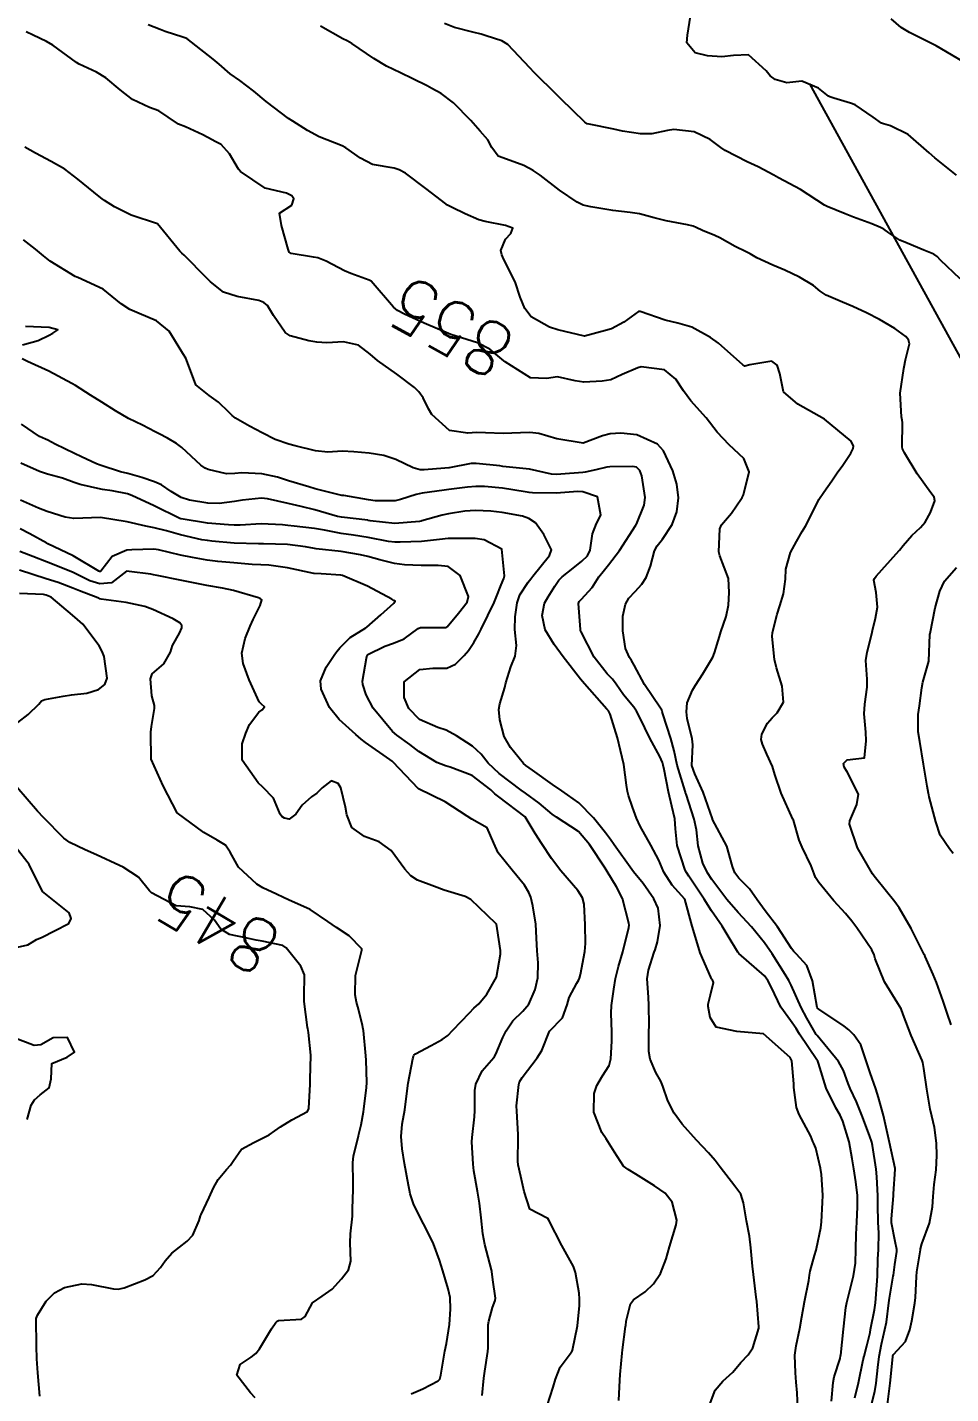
# Model space of a CAD drawing. Header units: metres. Extents: x 307586 to 320046, y 7427249 to 7434250.
# Drawn here: x 319528.7 to 319597.7, y 7427391.6 to 7427493.8 of the extents above; entities that cross this region are included whole.
import ezdxf
from ezdxf.enums import TextEntityAlignment as Align

# ---------------------------------------------------------------- set-up
doc = ezdxf.new("R2010")
doc.units = ezdxf.units.M
doc.header["$MEASUREMENT"] = 0
for name, color, linetype in [('Cotas', 45, 'Continuous'), ('Curvas de Nivel 1m', 11, 'Continuous'), ('Curvas de Nivel 5m', 15, 'Continuous'), ('Vias Secundárias', 230, 'Continuous')]:
    doc.layers.add(name, color=color, linetype=linetype)
doc.styles.add('Style-STANDARD', font='STANDARD.shx')

msp = doc.modelspace()

# ---------------------------------------------------------------- linework, layer by layer
at = {"layer": 'Curvas de Nivel 1m', "flags": 128}
for points, elevation in [([(319592.94, 7427390.8), (319593.13, 7427392.39), (319593.16, 7427392.61), (319593.34, 7427394.39), (319593.35, 7427394.43), (319593.39, 7427394.54), (319594.28, 7427395.51), (319594.62, 7427396.38), (319594.75, 7427397.05), (319594.98, 7427398.37), (319595.02, 7427398.8), (319595.1, 7427400.37), (319595.13, 7427400.71), (319595.4, 7427402.37), (319595.41, 7427402.45), (319595.5, 7427402.8), (319596.07, 7427404.36), (319596.3, 7427405.59), (319596.34, 7427406.36), (319596.43, 7427407.24), (319596.58, 7427408.35), (319596.63, 7427409.41), (319596.6, 7427410.35), (319596.46, 7427411.5), (319596.26, 7427412.36), (319596.14, 7427412.88), (319595.89, 7427414.37), (319595.66, 7427415.91), (319595.57, 7427416.37), (319595.52, 7427416.52), (319594.71, 7427418.38), (319594.11, 7427419.97), (319593.95, 7427420.39), (319593.71, 7427420.78), (319592.72, 7427422.4), (319592.03, 7427424.12), (319591.94, 7427424.41), (319591.76, 7427424.79), (319590.64, 7427426.43), (319590.28, 7427426.93), (319589.79, 7427427.52), (319588.92, 7427428.45), (319587.82, 7427429.82), (319587.57, 7427430.21), (319587.46, 7427430.47), (319587.23, 7427431.07), (319586.56, 7427432.48), (319586.35, 7427432.98), (319585.91, 7427434.49), (319585.87, 7427434.57), (319584.99, 7427436.5), (319584.51, 7427437.91), (319584.34, 7427438.51), (319583.93, 7427439.41), (319583.59, 7427440.17), (319583.51, 7427440.52), (319583.54, 7427440.92), (319583.96, 7427441.73), (319584.32, 7427442.15), (319584.7, 7427442.5), (319585.16, 7427443.32), (319585.08, 7427444.5), (319584.64, 7427445.88), (319584.49, 7427446.51), (319584.32, 7427448.22), (319584.34, 7427448.51), (319584.69, 7427449.88), (319584.89, 7427450.5), (319585.17, 7427451.4), (319585.32, 7427452.5), (319585.35, 7427453.25), (319585.69, 7427454.49), (319585.84, 7427454.77), (319586.13, 7427455.31), (319586.56, 7427456.06), (319586.82, 7427456.48), (319587.49, 7427457.8), (319587.82, 7427458.47), (319588.17, 7427459.01), (319588.78, 7427459.85), (319589.18, 7427460.45), (319589.61, 7427461.03), (319590.21, 7427461.92), (319590.37, 7427462.27), (319590.39, 7427462.44), (319590.22, 7427462.83), (319588.23, 7427464.46), (319586.25, 7427465.58), (319585.18, 7427466.5), (319584.9, 7427467.88), (319584.7, 7427468.51), (319584.29, 7427468.81), (319582.65, 7427468.53), (319582.28, 7427468.44), (319582.13, 7427468.54), (319580.3, 7427470.14), (319579.72, 7427470.57), (319578.31, 7427471.34), (319577.27, 7427471.65), (319576.32, 7427471.88), (319574.45, 7427472.51), (319574.33, 7427472.52), (319573.24, 7427471.72), (319572.31, 7427471.22), (319571.87, 7427471.11), (319570.3, 7427470.68), (319568.31, 7427471.14), (319567.69, 7427471.34), (319566.32, 7427472.12), (319565.83, 7427472.74), (319565.5, 7427473.58), (319565.12, 7427474.74), (319564.37, 7427476.21), (319564.19, 7427476.57), (319564.13, 7427476.75), (319564.05, 7427477.08), (319564.39, 7427477.92), (319564.79, 7427478.36), (319564.95, 7427478.74), (319564.4, 7427478.94), (319562.87, 7427479.24), (319562.41, 7427479.37), (319561.38, 7427479.83), (319560.42, 7427480.29), (319560.07, 7427480.46), (319559.62, 7427480.81), (319558.44, 7427481.72), (319556.93, 7427482.85), (319556.46, 7427483.12), (319556.08, 7427483.23), (319554.46, 7427483.51), (319553.56, 7427483.98), (319552.47, 7427484.76), (319552.19, 7427484.9), (319550.48, 7427485.57), (319549.59, 7427486.04), (319548.49, 7427486.75), (319548.19, 7427486.95), (319546.51, 7427488.23), (319545.59, 7427488.98), (319544.53, 7427489.78), (319543.83, 7427490.29), (319542.99, 7427491.01), (319542.55, 7427491.39), (319540.94, 7427492.66), (319540.57, 7427492.92), (319540.28, 7427493.04), (319538.97, 7427493.46), (319538.58, 7427493.61), (319537.7, 7427493.96)], 856), ([(319598.36, 7427474.96), (319596.91, 7427476.36), (319596.65, 7427476.63), (319596.39, 7427476.8), (319595.66, 7427477.11), (319594.4, 7427477.62), (319593.85, 7427477.85), (319593.03, 7427478.41), (319592.66, 7427478.67), (319592.41, 7427478.81), (319591.77, 7427479.07), (319590.41, 7427479.56), (319589.78, 7427479.81), (319588.42, 7427480.36), (319588.23, 7427480.47), (319586.44, 7427481.65), (319584.79, 7427482.51), (319584.45, 7427482.7), (319583.27, 7427483.34), (319582.46, 7427483.7), (319580.8, 7427484.56), (319580.48, 7427484.78), (319579.68, 7427485.37), (319578.49, 7427485.96), (319576.98, 7427486.12), (319576.49, 7427486.05), (319575.32, 7427485.79), (319574.49, 7427485.79), (319573.14, 7427486.01), (319572.5, 7427486.14), (319570.64, 7427486.53), (319570.49, 7427486.56), (319570.41, 7427486.6), (319570.32, 7427486.68), (319568.52, 7427488.42), (319568.22, 7427488.71), (319566.54, 7427490.39), (319566.22, 7427490.73), (319564.57, 7427492.48), (319564.13, 7427492.76), (319562.94, 7427493.14), (319562.58, 7427493.25), (319561.95, 7427493.41), (319560.58, 7427493.74), (319559.84, 7427494.06)], 858), ([(319598.1, 7427482.71), (319596.47, 7427484), (319596.05, 7427484.37), (319594.49, 7427485.76), (319593.16, 7427486.41), (319592.63, 7427486.54), (319592.5, 7427486.59), (319591.88, 7427487.05), (319590.52, 7427487.96), (319590.18, 7427488.1), (319588.93, 7427488.46), (319588.62, 7427488.56), (319588.52, 7427488.61), (319587.79, 7427489.22), (319586.54, 7427489.73), (319585.42, 7427489.61), (319584.54, 7427489.86), (319584.18, 7427490.15), (319583.87, 7427490.52), (319582.56, 7427491.71), (319581.44, 7427491.67), (319580.56, 7427491.55), (319579.49, 7427491.64), (319578.56, 7427491.87), (319577.94, 7427492.6), (319577.99, 7427493.18), (319578.21, 7427494.59)], 859), ([(319597.69, 7427419.18), (319597.41, 7427420.05), (319597.31, 7427420.35), (319597.11, 7427420.95), (319596.59, 7427422.36), (319596.34, 7427422.96), (319595.75, 7427424.29), (319595.72, 7427424.37), (319595.69, 7427424.44), (319594.71, 7427426.38), (319593.8, 7427427.94), (319593.48, 7427428.39), (319592.05, 7427430.17), (319591.87, 7427430.41), (319591.82, 7427430.48), (319590.7, 7427432.43), (319590.11, 7427434.2), (319590.12, 7427434.44), (319590.66, 7427435.66), (319590.77, 7427436.43), (319589.92, 7427438.1), (319589.71, 7427438.44), (319589.65, 7427438.72), (319589.93, 7427439.01), (319591.21, 7427439.15), (319591.34, 7427440.43), (319591.31, 7427441.06), (319591.2, 7427442.43), (319591.24, 7427443.17), (319591.43, 7427444.43), (319591.41, 7427445.02), (319591.33, 7427446.43), (319591.42, 7427447.04), (319591.76, 7427448.42), (319591.81, 7427448.66), (319592.05, 7427449.6), (319592.18, 7427450.42), (319592.08, 7427451.5), (319591.93, 7427452.42), (319591.96, 7427452.56), (319592.1, 7427452.74), (319593.58, 7427454.4), (319593.83, 7427454.68), (319594.12, 7427455.03), (319594.76, 7427455.76), (319595.41, 7427456.38), (319595.75, 7427456.77), (319596.15, 7427457.5), (319596.47, 7427458.37), (319596.42, 7427458.63), (319596.17, 7427458.96), (319595.15, 7427460.38), (319594.21, 7427461.94), (319594.06, 7427462.24), (319594.04, 7427462.39), (319594.05, 7427464.21), (319594.03, 7427464.39), (319593.99, 7427464.64), (319593.89, 7427466.4), (319594.15, 7427468.26), (319594.18, 7427468.39), (319594.29, 7427468.9), (319594.58, 7427470.1), (319594.51, 7427470.39), (319594.31, 7427470.66), (319593.48, 7427471.24), (319592.33, 7427471.93), (319591.38, 7427472.43), (319590.34, 7427472.88), (319589.58, 7427473.21), (319588.35, 7427473.74), (319587.91, 7427474.03), (319587.4, 7427474.47), (319586.36, 7427475.09), (319585.27, 7427475.6), (319584.37, 7427475.97), (319583.18, 7427476.53), (319582.68, 7427476.83), (319582.39, 7427476.97), (319581.56, 7427477.38), (319580.4, 7427478.03), (319580.04, 7427478.21), (319579.11, 7427478.58), (319578.63, 7427478.81), (319578.41, 7427478.91), (319578, 7427479), (319576.41, 7427479.3), (319575.51, 7427479.53), (319574.41, 7427479.82), (319573.71, 7427479.93), (319572.42, 7427480.08), (319570.76, 7427480.34), (319570.42, 7427480.41), (319570.21, 7427480.48), (319569.76, 7427480.69), (319568.44, 7427481.58), (319566.99, 7427482.72), (319566.46, 7427483.07), (319565.77, 7427483.43), (319564.46, 7427483.91), (319563.85, 7427484.14), (319563.37, 7427484.77), (319563.07, 7427485.36), (319562.49, 7427486.01), (319561.8, 7427486.79), (319560.51, 7427488.13), (319559.58, 7427488.81), (319558.89, 7427489.19), (319558.53, 7427489.38), (319557.47, 7427489.91), (319556.54, 7427490.35), (319555.5, 7427490.86), (319554.55, 7427491.43), (319552.91, 7427492.55), (319552.57, 7427492.76), (319552.25, 7427492.9), (319550.58, 7427493.84)], 857), ([(319590.49, 7427391.29), (319590.77, 7427392.42), (319591.13, 7427394.15), (319591.19, 7427394.41), (319591.4, 7427395.19), (319591.64, 7427396.18), (319591.68, 7427396.41), (319591.97, 7427397.87), (319592.04, 7427398.4), (319592.14, 7427399.72), (319592.18, 7427400.4), (319592.22, 7427401.66), (319592.26, 7427402.4), (319592.28, 7427403.63), (319592.24, 7427404.4), (319592.21, 7427405.72), (319592.21, 7427406.4), (319592.15, 7427407.81), (319592.1, 7427408.4), (319591.82, 7427410.17), (319591.76, 7427410.41), (319591.59, 7427410.9), (319591.03, 7427412.42), (319590.63, 7427413.43), (319590.15, 7427414.43), (319589.99, 7427414.79), (319589.65, 7427415.78), (319589.28, 7427416.44), (319587.68, 7427418.38), (319587.62, 7427418.46), (319586.9, 7427419.68), (319586.49, 7427420.48), (319585.73, 7427422.15), (319585.56, 7427422.49), (319585.28, 7427422.96), (319584.31, 7427424.5), (319583.76, 7427425.31), (319582.78, 7427426.52), (319581.79, 7427427.58), (319580.94, 7427428.55), (319579.82, 7427430.04), (319579.48, 7427430.56), (319579.13, 7427431.27), (319578.78, 7427432.57), (319578.67, 7427433.77), (319578.5, 7427434.57), (319577.89, 7427436.43), (319577.85, 7427436.54), (319577.84, 7427436.58), (319577.82, 7427436.65), (319577.23, 7427438.59), (319577.01, 7427439.67), (319576.76, 7427440.6), (319576.14, 7427442.44), (319576.11, 7427442.61), (319576.08, 7427442.72), (319575.98, 7427442.87), (319574.78, 7427444.62), (319574.01, 7427446.07), (319573.8, 7427446.42), (319573.65, 7427446.64), (319573.36, 7427447.31), (319573.15, 7427448.64), (319573.16, 7427449.75), (319573.37, 7427450.64), (319573.62, 7427451.08), (319574.08, 7427451.58), (319574.58, 7427452.13), (319574.9, 7427452.62), (319575.23, 7427453.49), (319575.52, 7427454.62), (319575.73, 7427455), (319576.12, 7427455.49), (319576.85, 7427456.6), (319577.19, 7427457.55), (319577.31, 7427458.59), (319577.2, 7427459.62), (319576.91, 7427460.6), (319576.21, 7427462.11), (319575.74, 7427462.61), (319574.22, 7427463.3), (319573, 7427463.43), (319572.22, 7427463.36), (319571.65, 7427463.23), (319570.21, 7427462.68), (319568.22, 7427462.99), (319566.89, 7427463.39), (319566.22, 7427463.47), (319565.52, 7427463.44), (319564.22, 7427463.39), (319562.9, 7427463.45), (319562.22, 7427463.48), (319561.58, 7427463.43), (319560.22, 7427463.63), (319558.89, 7427464.81), (319558.65, 7427465.23), (319558.25, 7427466.07), (319557.93, 7427466.51), (319557.6, 7427466.84), (319556.27, 7427467.84), (319554.84, 7427468.86), (319554.29, 7427469.32), (319553.4, 7427469.99), (319552.3, 7427470.25), (319551.04, 7427470.17), (319550.3, 7427470.23), (319549.7, 7427470.33), (319548.3, 7427470.69), (319547.92, 7427470.95), (319547.05, 7427472.23), (319546.61, 7427472.97), (319546.34, 7427473.2), (319545.97, 7427473.34), (319544.34, 7427473.63), (319543.31, 7427473.97), (319542.35, 7427474.73), (319542.08, 7427475.02), (319540.37, 7427476.72), (319540.21, 7427476.88), (319540.05, 7427477.04), (319538.4, 7427479.07), (319536.41, 7427479.72), (319535.17, 7427480.35), (319534.42, 7427480.82), (319534.25, 7427480.94), (319534.04, 7427481.12), (319532.44, 7427482.42), (319531.47, 7427483.15), (319530.45, 7427483.74), (319529.28, 7427484.36), (319528.47, 7427484.81)], 854), ([(319588.75, 7427391.05), (319588.87, 7427392.45), (319588.96, 7427392.86), (319589.39, 7427394.25), (319589.43, 7427394.44), (319589.44, 7427394.48), (319589.66, 7427396.44), (319589.82, 7427398.06), (319589.89, 7427398.43), (319590.05, 7427399.03), (319590.4, 7427400.43), (319590.54, 7427401.36), (319590.57, 7427402.42), (319590.61, 7427403.53), (319590.65, 7427404.42), (319590.7, 7427405.59), (319590.69, 7427406.42), (319590.58, 7427407.45), (319590.43, 7427408.43), (319590.31, 7427409.17), (319590.07, 7427410.43), (319589.61, 7427411.99), (319589.4, 7427412.44), (319589.09, 7427412.97), (319588.35, 7427414.45), (319587.79, 7427416.32), (319587.74, 7427416.46), (319587.65, 7427416.58), (319586.37, 7427418.48), (319586.11, 7427418.9), (319585.69, 7427419.51), (319584.98, 7427420.5), (319584.26, 7427421.97), (319584, 7427422.51), (319583.74, 7427422.86), (319581.84, 7427424.53), (319581.75, 7427424.62), (319581.04, 7427425.82), (319580.58, 7427426.55), (319579.79, 7427427.7), (319579.24, 7427428.57), (319578.09, 7427430.31), (319577.91, 7427430.58), (319577.83, 7427430.74), (319577.22, 7427432.59), (319577.1, 7427433.83), (319577.05, 7427434.59), (319576.82, 7427435.53), (319576.57, 7427436.6), (319576.24, 7427438.28), (319576.17, 7427438.61), (319576.12, 7427438.8), (319575.93, 7427439.25), (319575.19, 7427440.62), (319574.43, 7427442.16), (319574.19, 7427442.63), (319573.98, 7427442.94), (319573.21, 7427443.87), (319572.66, 7427444.65), (319572.38, 7427445.04), (319572, 7427445.44), (319571.02, 7427446.67), (319570.04, 7427448.57), (319570, 7427448.68), (319569.99, 7427448.74), (319569.84, 7427450.68), (319569.9, 7427450.84), (319570.07, 7427451.02), (319570.86, 7427451.89), (319571.37, 7427452.67), (319571.68, 7427453.08), (319572.1, 7427453.57), (319572.91, 7427454.65), (319574.13, 7427456.55), (319574.16, 7427456.6), (319574.18, 7427456.63), (319574.75, 7427458.03), (319574.82, 7427458.62), (319574.59, 7427460.22), (319574.44, 7427460.63), (319574.19, 7427460.88), (319573.88, 7427460.94), (319572.19, 7427460.91), (319571.97, 7427460.88), (319571.14, 7427460.67), (319570.35, 7427460.51), (319570.18, 7427460.49), (319568.53, 7427460.35), (319568.18, 7427460.33), (319567.83, 7427460.35), (319566.18, 7427460.73), (319564.19, 7427460.94), (319563.97, 7427460.97), (319562.19, 7427461.16), (319561.82, 7427461.15), (319560.18, 7427460.83), (319560.16, 7427460.83), (319559.87, 7427460.8), (319558.31, 7427460.69), (319558.18, 7427460.68), (319558.02, 7427460.67), (319557.49, 7427460.83), (319556.19, 7427461.45), (319555.3, 7427461.75), (319554.2, 7427461.92), (319553.06, 7427462.03), (319552.2, 7427462.07), (319551.11, 7427462), (319550.2, 7427462.09), (319548.68, 7427462.47), (319548.21, 7427462.6), (319547.19, 7427462.96), (319546.22, 7427463.45), (319545.26, 7427463.94), (319544.23, 7427464.55), (319543.98, 7427464.74), (319543.72, 7427465), (319542.96, 7427465.73), (319542.25, 7427466.25), (319541.26, 7427467.03), (319540.62, 7427468.7), (319540.5, 7427469.04), (319540.29, 7427469.39), (319539.65, 7427470.41), (319539.26, 7427471.06), (319538.31, 7427471.82), (319537.03, 7427472.38), (319536.33, 7427472.68), (319535.68, 7427473.1), (319534.34, 7427474.18), (319532.43, 7427475.06), (319532.35, 7427475.09), (319532.23, 7427475.14), (319530.36, 7427476.28), (319529.87, 7427476.67), (319529.28, 7427477.18), (319528.38, 7427477.88)], 853), ([(319528.29, 7427470.02), (319529.48, 7427470.36), (319530.3, 7427470.76), (319530.57, 7427470.89), (319530.93, 7427471.15), (319530.3, 7427471.31), (319528.52, 7427471.4)], 852), ([(319586.24, 7427390.48), (319586.18, 7427391.66), (319586.11, 7427392.48), (319586.06, 7427393.16), (319586.01, 7427394.48), (319586.11, 7427395.18), (319586.39, 7427396.48), (319586.54, 7427397.36), (319586.73, 7427398.47), (319587.06, 7427400.06), (319587.12, 7427400.47), (319587.17, 7427400.76), (319587.48, 7427401.93), (319587.6, 7427402.35), (319587.63, 7427402.46), (319587.95, 7427404.02), (319588, 7427404.46), (319588.08, 7427405.9), (319588.1, 7427406.45), (319588.01, 7427408), (319587.94, 7427408.46), (319587.58, 7427409.96), (319587.44, 7427410.32), (319587.36, 7427410.46), (319587.2, 7427410.85), (319586.34, 7427412.48), (319586.14, 7427413), (319585.95, 7427414.49), (319585.93, 7427414.78), (319585.78, 7427416.49), (319585.66, 7427416.75), (319583.68, 7427418.51), (319581.68, 7427418.68), (319580.14, 7427419), (319579.69, 7427419.73), (319579.55, 7427420.56), (319579.54, 7427420.73), (319579.72, 7427421.42), (319579.93, 7427422.36), (319579.85, 7427422.56), (319579.8, 7427422.63), (319579.73, 7427422.75), (319578.95, 7427424.57), (319578.58, 7427425.75), (319578.35, 7427426.57), (319577.8, 7427428.58), (319576.84, 7427429.62), (319576.23, 7427430.6), (319575.84, 7427431.5), (319575.26, 7427432.62), (319574.45, 7427434.05), (319574.18, 7427434.63), (319573.88, 7427435.47), (319573.59, 7427436.33), (319573.5, 7427436.64), (319573.44, 7427437.1), (319573.23, 7427438.64), (319572.99, 7427439.7), (319572.76, 7427440.65), (319572.21, 7427442.42), (319572.08, 7427442.66), (319572.03, 7427442.72), (319571.97, 7427442.79), (319570.3, 7427444.68), (319570, 7427445.04), (319568.71, 7427446.69), (319568.03, 7427447.62), (319567.36, 7427448.71), (319567.13, 7427449.79), (319567.32, 7427450.71), (319567.59, 7427451.19), (319568.08, 7427451.99), (319568.37, 7427452.42), (319568.63, 7427452.69), (319569.44, 7427453.34), (319570.1, 7427453.86), (319570.53, 7427454.26), (319570.73, 7427454.67), (319570.9, 7427455.9), (319571.19, 7427456.67), (319571.51, 7427457.3), (319571.28, 7427458.67), (319570.17, 7427459.04), (319569.8, 7427459.05), (319568.17, 7427458.94), (319566.4, 7427458.96), (319566.17, 7427458.98), (319565.87, 7427459.03), (319564.17, 7427459.3), (319562.83, 7427459.43), (319562.17, 7427459.44), (319561.56, 7427459.39), (319560.17, 7427459.21), (319559.8, 7427459.17), (319558.16, 7427458.93), (319557.72, 7427458.83), (319556.55, 7427458.45), (319556.16, 7427458.37), (319554.65, 7427458.37), (319554.16, 7427458.43), (319552.31, 7427458.75), (319552.16, 7427458.77), (319551.56, 7427458.91), (319550.17, 7427459.27), (319549.7, 7427459.4), (319548.17, 7427459.87), (319547.35, 7427460.13), (319546.18, 7427460.39), (319544.7, 7427460.46), (319544.18, 7427460.4), (319543.54, 7427460.37), (319542.18, 7427460.7), (319541.96, 7427460.8), (319541.63, 7427461.03), (319540.2, 7427462.34), (319539.8, 7427462.64), (319539.14, 7427463.06), (319538.51, 7427463.37), (319538.21, 7427463.52), (319537.28, 7427464.02), (319536.22, 7427464.52), (319535.24, 7427465.1), (319534.24, 7427465.73), (319533.39, 7427466.27), (319532.25, 7427466.99), (319531.99, 7427467.14), (319530.27, 7427468.05), (319528.68, 7427468.78), (319528.28, 7427468.97)], 852), ([(319579.56, 7427390.56), (319580.05, 7427391.87), (319580.63, 7427392.54), (319581.38, 7427393.22), (319581.98, 7427393.94), (319582.53, 7427394.52), (319582.88, 7427395.04), (319583.32, 7427396.51), (319583.32, 7427396.6), (319583.17, 7427398.51), (319583.13, 7427398.82), (319582.93, 7427400.52), (319582.86, 7427401.13), (319582.73, 7427402.52), (319582.63, 7427403.39), (319582.41, 7427404.52), (319582.17, 7427405.88), (319581.98, 7427406.53), (319581.54, 7427407.13), (319580.44, 7427408.55), (319580.07, 7427409.05), (319579.57, 7427409.62), (319578.67, 7427410.57), (319577.6, 7427411.75), (319576.99, 7427412.59), (319576.52, 7427413.5), (319576.14, 7427414.6), (319576, 7427414.97), (319575.64, 7427415.61), (319575.2, 7427416.61), (319575.1, 7427417.18), (319575.11, 7427418.62), (319575.12, 7427419.19), (319575.11, 7427420.62), (319575.07, 7427421.26), (319574.99, 7427422.62), (319575.09, 7427423.27), (319575.51, 7427424.61), (319575.57, 7427424.79), (319575.76, 7427425.39), (319575.96, 7427426.61), (319575.79, 7427427.91), (319575.49, 7427428.61), (319574.68, 7427429.76), (319573.97, 7427430.63), (319573.83, 7427430.81), (319572.52, 7427432.65), (319572.25, 7427433.04), (319571.86, 7427433.54), (319570.97, 7427434.67), (319569.88, 7427435.78), (319568.6, 7427436.69), (319567.9, 7427437.16), (319566.42, 7427438.22), (319565.92, 7427438.57), (319565.73, 7427438.73), (319564.77, 7427439.91), (319564.3, 7427440.75), (319563.96, 7427441.98), (319563.89, 7427442.75), (319563.98, 7427443.19), (319564.34, 7427444.4), (319564.42, 7427444.75), (319564.79, 7427445.96), (319565.12, 7427446.74), (319565.22, 7427447.54), (319565.09, 7427448.74), (319565.11, 7427449.69), (319565.26, 7427450.74), (319565.47, 7427451.34), (319566.09, 7427452.27), (319566.29, 7427452.53), (319566.44, 7427452.72), (319567.68, 7427454.28), (319567.83, 7427454.7), (319567.25, 7427455.84), (319566.63, 7427456.72), (319566.14, 7427457.05), (319565.66, 7427457.21), (319564.14, 7427457.49), (319563.31, 7427457.59), (319562.15, 7427457.65), (319561.35, 7427457.58), (319560.14, 7427457.39), (319559.66, 7427457.29), (319558.13, 7427456.86), (319558.1, 7427456.85), (319557.96, 7427456.82), (319556.13, 7427456.68), (319554.29, 7427456.87), (319554.13, 7427456.9), (319554.1, 7427456.91), (319552.14, 7427457.14), (319551.84, 7427457.2), (319550.14, 7427457.7), (319549.12, 7427457.95), (319548.15, 7427458.16), (319546.6, 7427458.52), (319546.16, 7427458.56), (319544.73, 7427458.41), (319544.15, 7427458.31), (319543, 7427458.16), (319542.15, 7427458.18), (319540.77, 7427458.42), (319540.16, 7427458.61), (319539.4, 7427459.05), (319538.68, 7427459.57), (319538.17, 7427459.79), (319537.21, 7427460.11), (319536.18, 7427460.41), (319535.62, 7427460.54), (319534.18, 7427461), (319534.1, 7427461.02), (319533.84, 7427461.12), (319532.72, 7427461.66), (319532.19, 7427461.9), (319530.75, 7427462.61), (319530.2, 7427462.9), (319530.02, 7427462.98), (319529.57, 7427463.17), (319528.22, 7427464.1)], 851), ([(319567.51, 7427390.7), (319567.96, 7427392.1), (319568.14, 7427392.69), (319568.48, 7427393.59), (319569.31, 7427394.68), (319569.34, 7427394.73), (319569.39, 7427394.87), (319569.78, 7427396.67), (319569.92, 7427398.19), (319569.93, 7427398.67), (319569.91, 7427399.13), (319569.63, 7427400.68), (319569.47, 7427401.11), (319568.6, 7427402.69), (319567.63, 7427404.58), (319567.56, 7427404.7), (319567.51, 7427404.74), (319566.21, 7427405.41), (319565.78, 7427406.73), (319565.55, 7427407.84), (319565.34, 7427408.73), (319565.31, 7427408.98), (319565.34, 7427410.73), (319565.34, 7427410.98), (319565.23, 7427412.73), (319565.22, 7427413.13), (319565.38, 7427414.73), (319565.45, 7427414.92), (319565.64, 7427415.25), (319566.75, 7427416.71), (319567.1, 7427417.27), (319567.68, 7427418.7), (319568.66, 7427419.72), (319568.99, 7427420.69), (319569.15, 7427421.24), (319569.73, 7427422.29), (319569.87, 7427422.54), (319569.93, 7427422.68), (319570.01, 7427422.95), (319570.31, 7427424.67), (319570.36, 7427425.27), (319570.34, 7427426.67), (319570.28, 7427428.2), (319570.16, 7427428.68), (319569.81, 7427429.23), (319568.53, 7427430.69), (319567.84, 7427431.61), (319567.12, 7427432.71), (319566.62, 7427433.48), (319565.87, 7427434.73), (319563.89, 7427436.23), (319563.59, 7427436.46), (319563.3, 7427436.76), (319561.91, 7427437.83), (319560.27, 7427438.45), (319559.92, 7427438.54), (319559.27, 7427438.81), (319557.93, 7427439.63), (319557.25, 7427440.14), (319556.27, 7427440.85), (319555.95, 7427441.12), (319554.51, 7427442.86), (319553.98, 7427443.87), (319553.73, 7427444.62), (319553.71, 7427444.87), (319554.01, 7427446.59), (319554.06, 7427446.82), (319554.1, 7427446.87), (319555.38, 7427447.5), (319556.03, 7427447.72), (319556.83, 7427448.04), (319557.88, 7427448.82), (319558.04, 7427448.9), (319559.95, 7427448.9), (319560.04, 7427448.95), (319560.89, 7427449.96), (319561.53, 7427450.79), (319561.63, 7427451.22), (319561, 7427452.79), (319560.1, 7427453.45), (319559.37, 7427453.54), (319558.1, 7427453.53), (319556.85, 7427453.59), (319556.1, 7427453.68), (319555.01, 7427453.95), (319554.11, 7427454.2), (319553.56, 7427454.33), (319552.11, 7427454.57), (319550.25, 7427454.78), (319550.11, 7427454.8), (319549.46, 7427454.93), (319548.11, 7427455.1), (319546.31, 7427455.16), (319546.11, 7427455.16), (319545.93, 7427455.16), (319544.12, 7427455.2), (319542.45, 7427455.35), (319542.12, 7427455.39), (319541.69, 7427455.45), (319540.12, 7427455.81), (319539.05, 7427456.12), (319538.13, 7427456.34), (319537.51, 7427456.46), (319536.13, 7427456.8), (319534.13, 7427457.11), (319532.13, 7427457.03), (319531.5, 7427457.15), (319530.14, 7427457.57), (319529.5, 7427457.81), (319528.15, 7427458.4)], 849), ([(319562.65, 7427391.46), (319562.77, 7427392.76), (319562.84, 7427393.3), (319563.08, 7427394.75), (319563.11, 7427395.04), (319563.11, 7427396.75), (319563.14, 7427397.03), (319563.43, 7427398.04), (319563.62, 7427398.57), (319563.64, 7427398.75), (319563.46, 7427400.11), (319563.37, 7427400.75), (319563.34, 7427400.87), (319562.85, 7427402.76), (319562.7, 7427403.55), (319562.57, 7427404.76), (319562.45, 7427405.84), (319562.29, 7427406.76), (319562.04, 7427408.28), (319561.99, 7427408.77), (319561.89, 7427410.45), (319561.9, 7427410.77), (319562.08, 7427412.3), (319562.11, 7427412.77), (319562.11, 7427414.28), (319562.18, 7427414.76), (319562.65, 7427415.75), (319563.51, 7427416.75), (319563.57, 7427416.83), (319563.66, 7427416.98), (319564.19, 7427418.23), (319564.44, 7427418.74), (319564.95, 7427419.48), (319565.7, 7427420.2), (319566.14, 7427420.72), (319566.62, 7427421.82), (319566.81, 7427422.71), (319566.84, 7427423.81), (319566.75, 7427424.71), (319566.71, 7427425.67), (319566.67, 7427426.72), (319566.44, 7427428.07), (319566.28, 7427428.72), (319566.15, 7427429.07), (319565.81, 7427429.62), (319564.89, 7427430.74), (319563.84, 7427432.04), (319563.51, 7427432.76), (319563.03, 7427433.92), (319561.87, 7427434.57), (319561.52, 7427434.78), (319559.88, 7427435.87), (319557.89, 7427436.82), (319555.98, 7427438.85), (319555.95, 7427438.87), (319555.92, 7427438.9), (319555.75, 7427439.02), (319553.94, 7427440.29), (319553.61, 7427440.54), (319553.22, 7427440.88), (319551.96, 7427442.01), (319551.24, 7427442.91), (319550.62, 7427444.28), (319550.58, 7427444.91), (319550.99, 7427445.92), (319551.63, 7427446.9), (319551.8, 7427447.11), (319552.02, 7427447.36), (319552.78, 7427448.14), (319553.96, 7427448.87), (319554.04, 7427448.92), (319555.08, 7427449.83), (319556.06, 7427450.72), (319556.14, 7427450.85), (319556.06, 7427450.92), (319555.91, 7427451.01), (319554.08, 7427451.99), (319552.21, 7427452.78), (319552.09, 7427452.81), (319550.61, 7427452.91), (319550.09, 7427452.94), (319550.07, 7427452.94), (319548.1, 7427453.36), (319546.7, 7427453.56), (319546.1, 7427453.58), (319545.47, 7427453.61), (319544.1, 7427453.72), (319542.91, 7427453.82), (319542.1, 7427453.93), (319541.01, 7427454.12), (319540.1, 7427454.3), (319538.47, 7427454.69), (319538.11, 7427454.74), (319536.48, 7427454.71), (319536.11, 7427454.68), (319535.01, 7427454.19), (319534.15, 7427453.11), (319534.12, 7427453.08), (319534.08, 7427453.07), (319534.05, 7427453.08), (319534, 7427453.11), (319532.1, 7427454.24), (319530.2, 7427455.16), (319530.11, 7427455.2), (319528.85, 7427455.9), (319528.12, 7427456.28)], 848), ([(319557.35, 7427391.59), (319558.21, 7427391.96), (319559.37, 7427392.56), (319559.48, 7427392.69), (319559.52, 7427392.8), (319559.55, 7427392.98), (319559.87, 7427394.79), (319559.98, 7427395.37), (319560.21, 7427396.79), (319560.29, 7427397.93), (319560.25, 7427398.79), (319560.11, 7427399.45), (319559.71, 7427400.8), (319559.47, 7427401.6), (319559.02, 7427402.8), (319558.54, 7427403.78), (319557.99, 7427404.82), (319557.52, 7427405.8), (319557.26, 7427406.55), (319557.21, 7427406.82), (319557.15, 7427407.21), (319556.85, 7427408.83), (319556.66, 7427409.92), (319556.6, 7427410.83), (319556.68, 7427411.75), (319556.86, 7427412.83), (319557.05, 7427414.25), (319557.13, 7427414.83), (319557.47, 7427416.64), (319557.51, 7427416.82), (319557.55, 7427416.92), (319557.66, 7427417.01), (319558.84, 7427417.64), (319559.67, 7427418.08), (319560.08, 7427418.39), (319560.45, 7427418.79), (319561.7, 7427420.08), (319562.04, 7427420.42), (319562.4, 7427420.76), (319562.99, 7427421.48), (319563.73, 7427422.75), (319564.02, 7427424.48), (319564.02, 7427424.75), (319563.77, 7427426.4), (319563.72, 7427426.7), (319563.68, 7427426.75), (319561.8, 7427428.55), (319561.38, 7427428.78), (319559.81, 7427429.26), (319559.1, 7427429.52), (319557.81, 7427430), (319557.32, 7427430.33), (319556.88, 7427430.83), (319555.84, 7427432.21), (319554.96, 7427432.86), (319553.86, 7427433.27), (319552.91, 7427433.93), (319552.55, 7427434.89), (319552.45, 7427435.47), (319552.1, 7427436.9), (319551.9, 7427437.24), (319551.36, 7427437.44), (319550.69, 7427436.91), (319550.29, 7427436.51), (319549.89, 7427436.23), (319549.19, 7427435.61), (319548.73, 7427434.93), (319548.24, 7427434.56), (319547.87, 7427434.63), (319547.68, 7427434.75), (319547.55, 7427434.94), (319547.07, 7427436.13), (319546.27, 7427436.96), (319545.9, 7427437.27), (319544.71, 7427438.98), (319544.72, 7427440.2), (319544.99, 7427440.98), (319545.27, 7427441.65), (319545.97, 7427442.57), (319546.2, 7427442.74), (319546.38, 7427442.96), (319546.16, 7427443.15), (319545.98, 7427443.34), (319545.23, 7427444.98), (319544.79, 7427446.2), (319544.69, 7427446.98), (319544.95, 7427448.06), (319545.32, 7427448.98), (319545.53, 7427449.5), (319546.06, 7427450.54), (319546.18, 7427450.97), (319546.06, 7427451.06), (319545.94, 7427451.1), (319544.07, 7427451.67), (319543.24, 7427451.84), (319542.08, 7427452.04), (319540.83, 7427452.27), (319540.08, 7427452.42), (319538.36, 7427452.78), (319538.08, 7427452.84), (319537.89, 7427452.87), (319536.26, 7427453.09), (319536.08, 7427453.1), (319534.94, 7427452.24), (319534.07, 7427452.15), (319533.34, 7427452.38), (319532.08, 7427453.01), (319531.8, 7427453.14), (319530.09, 7427453.81), (319529.08, 7427454.19), (319528.1, 7427454.58)], 847), ([(319545.68, 7427391.3), (319545.35, 7427391.66), (319544.31, 7427392.98), (319544.57, 7427393.79), (319545.38, 7427394.33), (319545.74, 7427394.61), (319546, 7427394.96), (319546.92, 7427396.45), (319547.23, 7427396.94), (319547.32, 7427397.04), (319547.42, 7427397.08), (319549.15, 7427397.19), (319549.42, 7427397.38), (319549.96, 7427398.39), (319550.69, 7427398.9), (319551.45, 7427399.41), (319552.14, 7427400.2), (319552.65, 7427400.88), (319552.83, 7427401.52), (319552.79, 7427402.88), (319552.82, 7427403.55), (319552.95, 7427404.88), (319552.97, 7427405.43), (319553.01, 7427406.88), (319553.01, 7427407.41), (319552.98, 7427408.88), (319553.04, 7427409.4), (319553.4, 7427410.87), (319553.43, 7427411.02), (319553.6, 7427411.72), (319553.79, 7427412.69), (319553.82, 7427412.87), (319554.01, 7427414.49), (319554.03, 7427414.87), (319553.97, 7427416.55), (319553.95, 7427416.87), (319553.78, 7427418.77), (319553.77, 7427418.87), (319553.69, 7427419.25), (319553.35, 7427420.53), (319553.26, 7427420.88), (319553.16, 7427421.43), (319553.19, 7427422.88), (319553.66, 7427424.78), (319553.65, 7427424.87), (319552.71, 7427425.84), (319551.77, 7427426.46), (319551.11, 7427426.91), (319549.79, 7427427.8), (319548.19, 7427428.54), (319547.8, 7427428.71), (319547.28, 7427428.95), (319546.27, 7427429.43), (319545.81, 7427429.69), (319544.44, 7427430.98), (319543.83, 7427432.09), (319543.48, 7427432.63), (319542.86, 7427433), (319541.85, 7427433.56), (319539.87, 7427435.04), (319538.81, 7427437.05), (319537.92, 7427439.06), (319537.89, 7427441.01), (319537.89, 7427441.06), (319537.95, 7427441.48), (319538.17, 7427442.84), (319538.16, 7427443.06), (319537.97, 7427443.79), (319537.86, 7427445.06), (319538, 7427445.43), (319538.87, 7427446.18), (319539.36, 7427447.05), (319539.52, 7427447.55), (319540.03, 7427448.48), (319540.22, 7427448.86), (319540.21, 7427449.04), (319540.05, 7427449.25), (319539.55, 7427449.54), (319538.05, 7427450.23), (319537.44, 7427450.45), (319536.06, 7427450.76), (319534.17, 7427451), (319534.06, 7427451.04), (319534.02, 7427451.07), (319533.92, 7427451.11), (319532.57, 7427451.64), (319532.07, 7427451.84), (319530.97, 7427452.25), (319530.08, 7427452.54), (319528.08, 7427453.18)], 846), ([(319597.85, 7427431.99), (319597.56, 7427432.34), (319596.88, 7427433.37), (319596.55, 7427434.36), (319596.05, 7427436.22), (319596.02, 7427436.37), (319596.01, 7427436.47), (319595.91, 7427437.04), (319595.67, 7427438.37), (319595.62, 7427438.68), (319595.35, 7427440.38), (319595.23, 7427441.1), (319595.22, 7427442.38), (319595.32, 7427443.04), (319595.5, 7427444.37), (319595.57, 7427444.81), (319596.02, 7427446.37), (319596.11, 7427448.37), (319596.12, 7427448.45), (319596.5, 7427450.36), (319596.84, 7427451.6), (319597.21, 7427452.35), (319598.1, 7427453.39)], 858), ([(319527.94, 7427424.99), (319528.7, 7427425.17), (319529.36, 7427425.56), (319529.76, 7427425.75), (319530.69, 7427426.22), (319531.77, 7427426.76), (319531.94, 7427427.14), (319531.78, 7427427.56), (319529.8, 7427429.16), (319528.8, 7427431.17), (319527.84, 7427432.41)], 844), ([(319528.65, 7427412.11), (319528.96, 7427413.17), (319529.19, 7427413.58), (319529.61, 7427413.94), (319530.3, 7427414.48), (319530.44, 7427415.15), (319530.49, 7427416.3), (319531.65, 7427416.77), (319532.18, 7427417.13), (319531.67, 7427418.25), (319530.6, 7427418.22), (319529.66, 7427417.69), (319529.17, 7427417.65), (319527.67, 7427418.21)], 844)]:
    msp.add_lwpolyline(points, dxfattribs=dict(at, elevation=elevation))
at = {"layer": 'Curvas de Nivel 5m', "flags": 128}
for points, elevation in [([(319598.56, 7427491.2), (319596.57, 7427492.37), (319594.58, 7427493.37), (319593.95, 7427493.76), (319593.21, 7427494.41)], 860), ([(319591.65, 7427390.41), (319591.99, 7427391.78), (319592.09, 7427392.4), (319592.21, 7427393.57), (319592.32, 7427394.4), (319592.5, 7427395.3), (319592.75, 7427396.4), (319592.86, 7427396.96), (319593.05, 7427398.39), (319593.1, 7427398.74), (319593.36, 7427400.39), (319593.38, 7427400.48), (319593.48, 7427401.26), (319593.63, 7427402.25), (319593.63, 7427402.39), (319593.5, 7427402.99), (319593.24, 7427404.39), (319593.24, 7427404.67), (319593.38, 7427406.39), (319593.39, 7427406.55), (319593.52, 7427408.39), (319593.51, 7427408.44), (319593.09, 7427410.39), (319592.94, 7427411.05), (319592.64, 7427412.4), (319592.27, 7427413.76), (319592.07, 7427414.41), (319591.65, 7427415.6), (319591.44, 7427416.19), (319591.38, 7427416.41), (319590.95, 7427417.7), (319590.43, 7427418.43), (319590.06, 7427418.81), (319589.69, 7427419.09), (319587.8, 7427420.36), (319587.7, 7427420.44), (319587.69, 7427420.48), (319587.33, 7427422.47), (319586.9, 7427423.63), (319586.14, 7427424.48), (319585.93, 7427424.66), (319585.76, 7427424.9), (319584.73, 7427426.5), (319583.79, 7427427.72), (319583.19, 7427428.52), (319582.63, 7427429.35), (319581.82, 7427430.14), (319581.52, 7427430.54), (319581.35, 7427431.03), (319580.93, 7427432.55), (319579.87, 7427434.53), (319579.86, 7427434.56), (319579.86, 7427434.58), (319579.17, 7427436.57), (319578.53, 7427437.96), (319578.33, 7427438.58), (319578.39, 7427440.12), (319578.35, 7427440.58), (319577.97, 7427442.09), (319577.92, 7427442.58), (319577.98, 7427443.25), (319578.36, 7427444.21), (319578.6, 7427444.57), (319579.15, 7427445.42), (319579.82, 7427446.56), (319579.89, 7427446.68), (319580.02, 7427446.99), (319580.38, 7427448.21), (319580.49, 7427448.56), (319580.89, 7427449.72), (319581.06, 7427450.55), (319581.12, 7427451.51), (319581.06, 7427452.55), (319580.42, 7427454.25), (319580.34, 7427454.56), (319580.41, 7427456.28), (319580.53, 7427456.56), (319581.27, 7427457.43), (319582.04, 7427458.54), (319582.08, 7427458.62), (319582.17, 7427458.81), (319582.59, 7427460.53), (319582.2, 7427461.53), (319581.11, 7427462.55), (319580.22, 7427463.5), (319579.38, 7427464.57), (319578.25, 7427465.84), (319577.69, 7427466.59), (319577.13, 7427467.45), (319576.28, 7427468.16), (319574.54, 7427468.37), (319574.28, 7427468.31), (319573.12, 7427467.8), (319572.26, 7427467.42), (319571.63, 7427467.3), (319570.26, 7427467.23), (319569.61, 7427467.34), (319568.27, 7427467.63), (319567.45, 7427467.52), (319566.27, 7427467.55), (319564.37, 7427468.75), (319564.28, 7427468.83), (319563.22, 7427469.69), (319562.3, 7427470.18), (319560.3, 7427470.8), (319558.32, 7427471.65), (319556.85, 7427472.32), (319556.33, 7427472.6), (319556.02, 7427472.85), (319554.35, 7427474.78), (319554.31, 7427474.82), (319554.21, 7427474.87), (319552.83, 7427475.37), (319552.36, 7427475.57), (319550.99, 7427476.29), (319550.37, 7427476.54), (319550.04, 7427476.59), (319548.37, 7427476.86), (319548.24, 7427476.95), (319548.16, 7427477.17), (319547.65, 7427478.96), (319547.51, 7427479.86), (319548.42, 7427480.48), (319548.57, 7427480.95), (319548.43, 7427481.16), (319548.03, 7427481.36), (319546.43, 7427481.75), (319544.6, 7427482.99), (319544.45, 7427483.17), (319543.76, 7427484.3), (319543.14, 7427485.01), (319542.7, 7427485.24), (319542.48, 7427485.35), (319541.78, 7427485.73), (319540.49, 7427486.32), (319539.97, 7427486.53), (319539.19, 7427487.06), (319538.5, 7427487.51), (319537.8, 7427487.78), (319536.51, 7427488.36), (319535.59, 7427489.1), (319534.53, 7427490), (319533.83, 7427490.42), (319532.54, 7427491.02), (319532.33, 7427491.14), (319530.56, 7427492.42), (319530.1, 7427492.71), (319529.1, 7427493.18), (319528.57, 7427493.43)], 855), ([(319572.87, 7427391.11), (319572.94, 7427392.63), (319572.96, 7427393.05), (319573.1, 7427394.63), (319573.13, 7427394.89), (319573.37, 7427396.63), (319573.38, 7427396.67), (319573.42, 7427397.04), (319573.73, 7427398.33), (319573.97, 7427398.62), (319574.84, 7427399.22), (319575.45, 7427399.81), (319575.98, 7427400.6), (319576.39, 7427401.68), (319576.64, 7427402.59), (319577.14, 7427404.22), (319577.19, 7427404.58), (319576.86, 7427405.92), (319576.33, 7427406.6), (319575.54, 7427407.14), (319574.14, 7427408.03), (319573.56, 7427408.38), (319573.21, 7427408.63), (319572.54, 7427409.67), (319571.92, 7427410.65), (319571.59, 7427411.13), (319570.99, 7427412.66), (319571.01, 7427414.05), (319571.23, 7427414.66), (319571.64, 7427415.36), (319572.14, 7427416.15), (319572.26, 7427416.64), (319572.35, 7427417.96), (319572.33, 7427418.64), (319572.28, 7427420.06), (319572.32, 7427420.64), (319572.5, 7427421.86), (319572.62, 7427422.64), (319572.84, 7427423.54), (319573.17, 7427424.64), (319573.61, 7427426.47), (319573.63, 7427426.63), (319573.62, 7427426.79), (319573.14, 7427428.64), (319572.68, 7427429.51), (319571.98, 7427430.66), (319571.83, 7427430.9), (319570.67, 7427432.67), (319569.86, 7427433.64), (319568.21, 7427434.7), (319567.88, 7427434.93), (319566.92, 7427435.75), (319565.89, 7427436.51), (319565.57, 7427436.73), (319563.91, 7427437.98), (319563.09, 7427438.76), (319562.58, 7427439.42), (319561.94, 7427440.03), (319560.73, 7427440.79), (319559.95, 7427441.21), (319559.35, 7427441.41), (319557.96, 7427442.02), (319557.16, 7427442.83), (319556.82, 7427443.67), (319556.81, 7427444.84), (319558, 7427445.75), (319558.96, 7427445.86), (319560, 7427445.84), (319560.66, 7427446.14), (319561.3, 7427446.79), (319561.62, 7427447.18), (319562.03, 7427447.78), (319562.4, 7427448.41), (319562.58, 7427448.77), (319563.08, 7427449.79), (319563.55, 7427450.76), (319563.7, 7427451.13), (319564.08, 7427452.09), (319564.28, 7427452.56), (319564.31, 7427452.75), (319564.11, 7427454.75), (319562.79, 7427455.44), (319562.12, 7427455.55), (319561.36, 7427455.55), (319560.12, 7427455.54), (319559.45, 7427455.48), (319558.12, 7427455.31), (319556.53, 7427455.26), (319556.12, 7427455.26), (319555.66, 7427455.31), (319554.12, 7427455.62), (319553.03, 7427455.79), (319552.12, 7427455.93), (319550.87, 7427456.17), (319550.13, 7427456.29), (319548.59, 7427456.47), (319548.13, 7427456.52), (319547.74, 7427456.56), (319546.13, 7427456.64), (319544.56, 7427456.55), (319544.13, 7427456.55), (319543.7, 7427456.57), (319542.13, 7427456.7), (319540.17, 7427457.01), (319540.13, 7427457.02), (319540.07, 7427457.04), (319538.15, 7427457.99), (319536.47, 7427458.77), (319536.16, 7427458.88), (319534.99, 7427459.1), (319534.28, 7427459.22), (319534.16, 7427459.24), (319532.62, 7427459.59), (319532.17, 7427459.73), (319531.28, 7427460.05), (319530.17, 7427460.35), (319529.57, 7427460.56), (319528.18, 7427461.19)], 850), ([(319527.95, 7427441.78), (319528.73, 7427442.39), (319529.51, 7427443.16), (319529.73, 7427443.4), (319529.97, 7427443.51), (319531.35, 7427443.76), (319531.97, 7427443.85), (319533.12, 7427443.98), (319533.98, 7427444.26), (319534.46, 7427444.63), (319534.63, 7427445.1), (319534.4, 7427446.72), (319534.25, 7427447.11), (319534.02, 7427447.51), (319532.81, 7427449.13), (319532.41, 7427449.5), (319532.05, 7427449.81), (319530.44, 7427451.16), (319530.06, 7427451.32), (319529.87, 7427451.35), (319528.07, 7427451.44)], 845), ([(319529.6, 7427391.41), (319529.44, 7427393.16), (319529.38, 7427394.21), (319529.34, 7427395.16), (319529.34, 7427395.21), (319529.32, 7427397.16), (319529.33, 7427397.24), (319529.42, 7427397.49), (319530.06, 7427398.53), (319530.69, 7427399.14), (319531.45, 7427399.55), (319532.74, 7427399.83), (319533.45, 7427399.78), (319535.09, 7427399.45), (319535.45, 7427399.43), (319535.9, 7427399.53), (319537.45, 7427400.11), (319538.07, 7427400.44), (319538.61, 7427401.05), (319538.97, 7427401.55), (319539.47, 7427402.12), (319540.61, 7427403.02), (319541.04, 7427403.47), (319541.51, 7427404.55), (319541.61, 7427404.91), (319541.66, 7427405.01), (319542.26, 7427406.27), (319542.58, 7427407), (319542.92, 7427407.62), (319543.55, 7427408.37), (319543.85, 7427408.69), (319544.04, 7427408.99), (319544.67, 7427409.88), (319545.58, 7427410.39), (319546.73, 7427410.95), (319547.59, 7427411.56), (319548.44, 7427412.09), (319549.6, 7427412.71), (319549.7, 7427412.92), (319549.81, 7427414.74), (319549.81, 7427414.92), (319549.81, 7427415.09), (319549.84, 7427416.92), (319549.68, 7427418.62), (319549.62, 7427418.92), (319549.61, 7427418.99), (319549.35, 7427420.92), (319549.36, 7427421.27), (319549.38, 7427422.92), (319549.09, 7427423.57), (319548.01, 7427424.94), (319547.75, 7427425.12), (319546.22, 7427425.43), (319545.76, 7427425.51), (319545.08, 7427425.66), (319543.76, 7427425.93), (319543.11, 7427426.34), (319542.64, 7427427.01), (319541.78, 7427427.81), (319540.8, 7427428.02), (319539.79, 7427428.09), (319537.94, 7427429.06), (319537.8, 7427429.21), (319536.96, 7427430.22), (319535.82, 7427430.97), (319535.56, 7427431.09), (319533.83, 7427431.9), (319532.99, 7427432.28), (319531.84, 7427432.81), (319531.39, 7427433.14), (319529.87, 7427434.68), (319529.43, 7427435.16), (319527.89, 7427436.95)], 845)]:
    msp.add_lwpolyline(points, dxfattribs=dict(at, elevation=elevation))
at = {"layer": 'Vias Secundárias', "elevation": 896.91}
msp.add_lwpolyline([(319592.23, 7427249.95), (319584.4, 7427260.01), (319566.5, 7427290.85), (319561.38, 7427303.18), (319564.25, 7427315.62), (319575.75, 7427330.94), (319594.96, 7427353.83), (319603.6, 7427369.51), (319609.35, 7427382.79), (319614.15, 7427401.01), (319614.95, 7427421.46), (319613.36, 7427435.87), (319607.6, 7427452.33), (319587.14, 7427489.55)], dxfattribs=at)
msp.add_lwpolyline([(319592.23, 7427249.95), (319584.4, 7427260.01), (319566.5, 7427290.85), (319561.38, 7427303.18), (319564.25, 7427315.62), (319575.75, 7427330.94), (319594.96, 7427353.83), (319603.6, 7427369.51), (319609.35, 7427382.79), (319614.15, 7427401.01), (319614.95, 7427421.46), (319613.36, 7427435.87), (319607.6, 7427452.33), (319587.14, 7427489.55)], dxfattribs=at)

# ---------------------------------------------------------------- texts
at = {"layer": 'Cotas', "style": 'Style-STANDARD'}
for s, rotation, p in [('855', 150.9134, (319560.31, 7427471.33, 855)), ('845', 149.4097, (319542.84, 7427426.78, 845))]:
    msp.add_text(s, height=4, rotation=rotation, dxfattribs=at).set_placement(p, align=Align.MIDDLE_CENTER)

doc.saveas('drawing.dxf')
